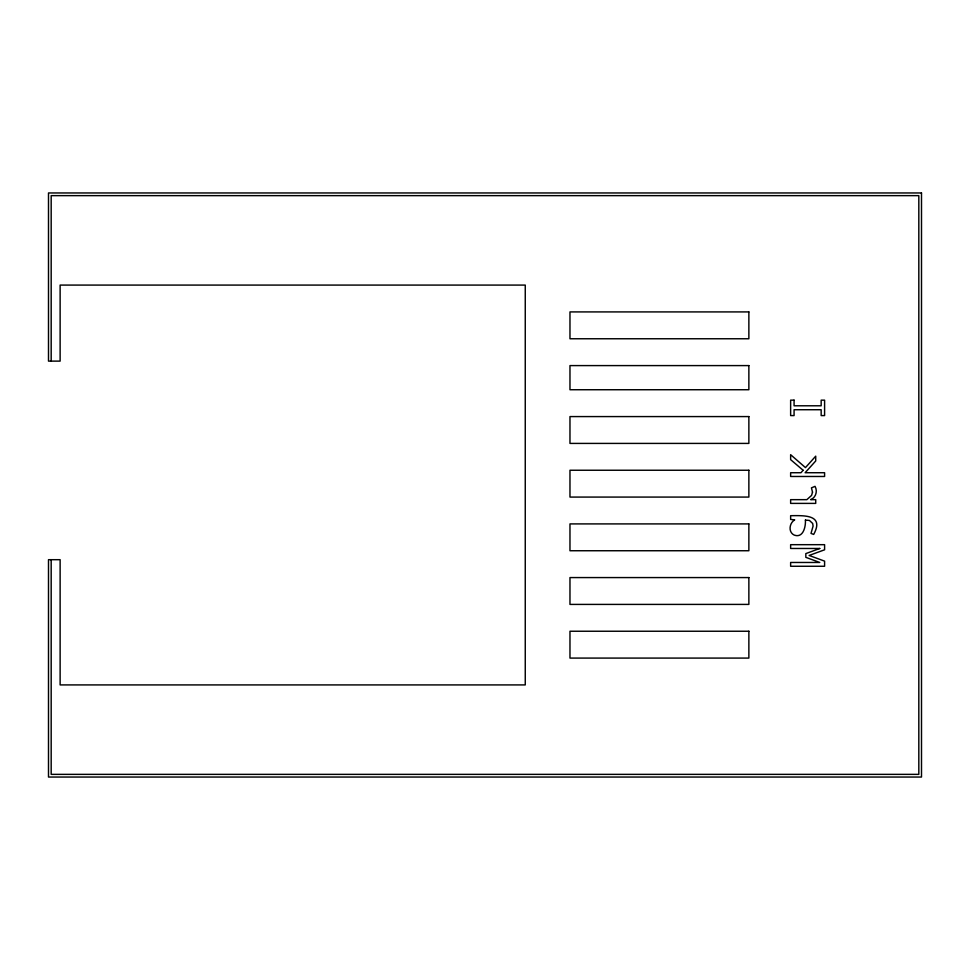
<?xml version="1.0" encoding="UTF-8"?>
<svg xmlns="http://www.w3.org/2000/svg" width="970" height="970" viewBox="0 0 970 970"><rect width="100%" height="100%" fill="white"/><g stroke="black" fill="none" stroke-linecap="round" stroke-linejoin="round"><path stroke-width="1.45" d="M51.18 361.119L51.18 195.637L918.82 195.637L918.82 774.363L51.18 774.363L51.18 559.69M805.415 520.078C805.815 526.637 803.269 538.374 794.248 535.113C787.992 532.215 789.313 522.988 794.685 519.884L790.635 519.423L790.635 515.688C804.142 515.531 824.561 514.427 813.697 534.421L811.005 533.427L813.078 526.092L812.666 523.461L809.441 520.453L805.415 520.078M812.52 492.154L811.575 495.403L806.858 499.659L790.635 499.659L790.635 503.394L815.721 503.394L815.721 499.659L810.641 499.659C815.891 497.537 817.771 491.184 815.043 486.346L811.441 487.861L812.52 492.154M803.111 470.268L800.99 472.729L790.635 472.729L790.635 476.476L824.597 476.476L824.597 472.729L805.124 472.729L815.721 460.956L815.721 456.167L805.464 467.601L790.635 454.7L790.635 459.634L803.111 470.268M819.759 548.474L805.827 553.603L805.827 557.338L819.759 562.467L790.635 562.467L790.635 566.262L824.597 566.262L824.597 561.133L809.125 555.458L824.597 549.796L824.597 544.679L790.635 544.679L790.635 548.474L819.759 548.474M921.5 192.957L48.5 192.957L48.5 361.119L60.128 361.119L60.128 285.083L525.255 285.083L525.255 684.917L60.128 684.917L60.128 559.69L48.5 559.69L48.5 777.043L921.5 777.043L921.5 192.957M748.864 311.916L569.972 311.916L569.972 338.76L748.864 338.76L748.864 311.916M748.864 365.593L569.972 365.593L569.972 389.734L748.864 389.734L748.864 365.593M794.078 400.149L790.635 400.149L790.635 415.584L794.078 415.584L794.078 409.728L821.166 409.728L821.166 415.584L824.597 415.584L824.597 400.149L821.166 400.149L821.166 405.787L794.078 405.787L794.078 400.149M748.864 416.579L569.972 416.579L569.972 443.411L748.864 443.411L748.864 416.579M748.864 470.244L569.972 470.244L569.972 497.076L748.864 497.076L748.864 470.244M748.864 523.909L569.972 523.909L569.972 550.742L748.864 550.742L748.864 523.909M748.864 577.574L569.972 577.574L569.972 604.407L748.864 604.407L748.864 577.574M748.864 631.24L569.972 631.24L569.972 658.084L748.864 658.084L748.864 631.24"/></g></svg>
